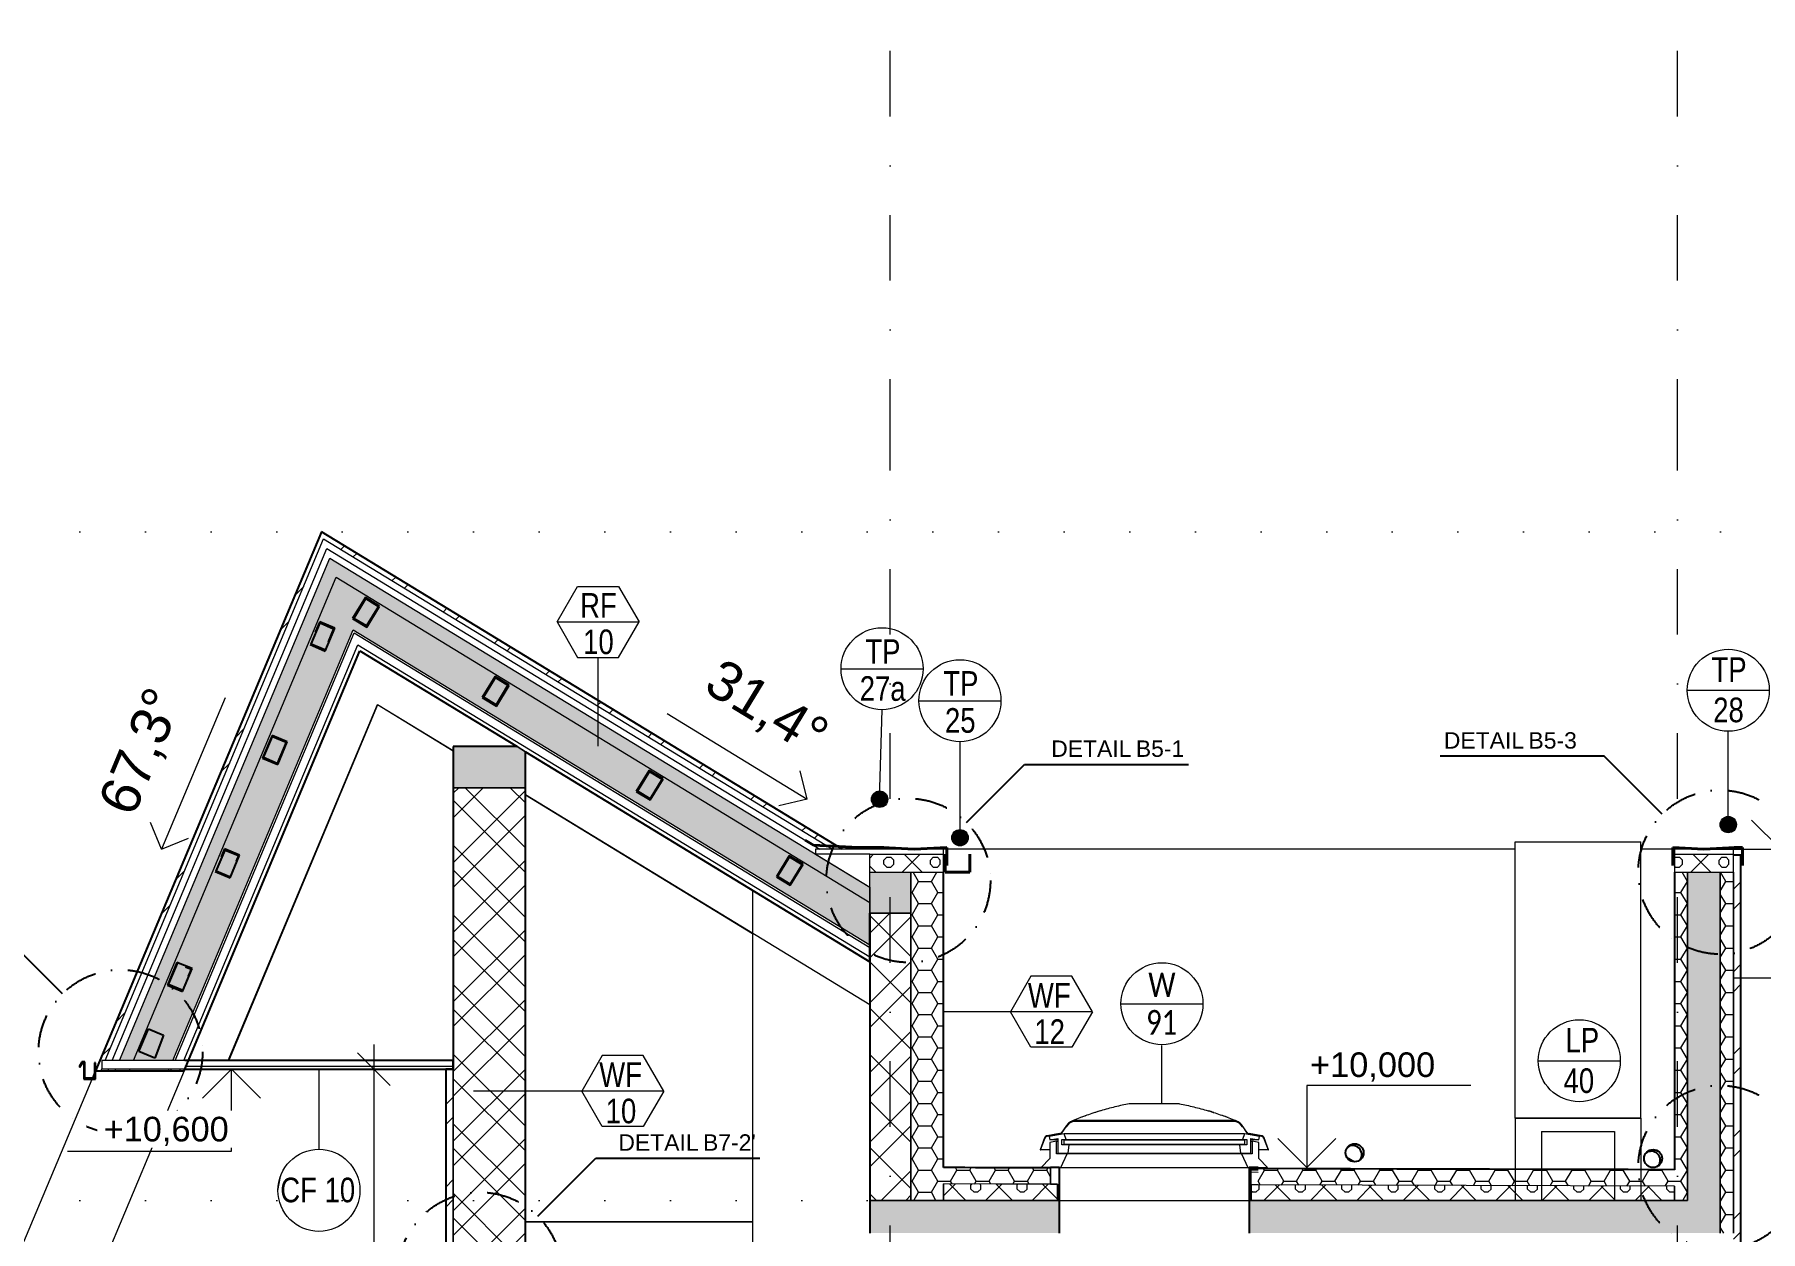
# Model space of a CAD drawing. Header units: millimetres. Extents: x -10201 to 171407, y -8645 to 72638.
# Drawn here: x 41944 to 52467, y 9610 to 16905 of the extents above; entities that cross this region are included whole.
import ezdxf

# ---------------------------------------------------------------- set-up
doc = ezdxf.new("R2010")
doc.units = ezdxf.units.MM
for name, pattern in [('HA_DashDot_10mm-S3mm', [1000, 400, -300, 0, -300]), ('HA_DashDot_4mm-S1mm', [400, 200, -100, 0, -100]), ('HA_Dot-S4mm', [400, 0, -400])]:
    doc.linetypes.add(name, pattern=pattern)
for name, color, linetype, lineweight in [('A-____-____-DIMS', 9, 'Continuous', 5), ('A-____-____-DIMS-100', 9, 'Continuous', 5), ('A-CLNG-____-IDEN', 9, 'Continuous', 9), ('A-CLNG-____-MCUT', 9, 'Continuous', 25), ('A-DETL-____-MBND', 9, 'Continuous', 25), ('A-DETL-____-OTLN', 9, 'Continuous', 25), ('A-DETL-____-THIN', 9, 'Continuous', 9), ('A-DETL-____-WIDE', 9, 'Continuous', 40), ('A-DETL-GENF-OTLN', 9, 'Continuous', 9), ('A-FLOR-____-MCUT', 9, 'Continuous', 25), ('A-FLOR-____-OTLN', 9, 'Continuous', 9), ('A-FLOR-____-OVHD', 9, 'HA_DashDot_4mm-S1mm', 25), ('A-FLOR-____-PATT', 9, 'Continuous', 25), ('A-FLOR-LEVL-OTLN', 9, 'Continuous', 9), ('A-GENM-____-IDEN', 9, 'Continuous', 9), ('A-GENM-____-MCUT', 9, 'Continuous', 25), ('A-GENM-____-OTLN', 9, 'Continuous', 9), ('A-GLAZ-____-IDEN', 9, 'Continuous', 9), ('A-GLAZ-____-MCUT', 9, 'Continuous', 5), ('A-GLAZ-____-OTLN', 9, 'Continuous', 5), ('A-ROOF-____-MCUT', 9, 'Continuous', 25), ('A-ROOF-____-OTLN', 9, 'Continuous', 9), ('A-ROOF-____-PATT', 9, 'Continuous', 25), ('A-WALL-____-MCUT', 9, 'Continuous', 25), ('A-WALL-____-OTLN', 9, 'Continuous', 9), ('A-WALL-____-PATT', 9, 'Continuous', 25), ('G-____-____-DIMS', 9, 'Continuous', 5), ('G-____-____-TEXT', 9, 'Continuous', 5), ('I-WALL-____-MCUT', 9, 'Continuous', 25), ('I-WALL-____-OTLN', 9, 'Continuous', 9), ('S-BEAM-____-MCUT', 9, 'Continuous', 25), ('S-GRID-____-OTLN', 9, 'Continuous', 5)]:
    doc.layers.add(name, color=color, linetype=linetype, lineweight=lineweight)
doc.styles.add('Arial_1', font='arial.ttf', dxfattribs={"height": 150})
doc.styles.add('Arial_2', font='arial.ttf', dxfattribs={"height": 100})
doc.styles.add('Arial_3', font='arial.ttf', dxfattribs={"width": 0.8, "height": 150})
doc.styles.add('Arial_4', font='arial.ttf', dxfattribs={"height": 240})
doc.styles.add('Calibri', font='calibri.ttf', dxfattribs={"width": 0.8, "height": 150})
doc.dimstyles.new('Inner_Dimensions', dxfattribs={"dimscale": 304.8, "dimtxt": 153.03891, "dimasz": 0.656168, "dimexe": 0.492126, "dimexo": 0.0625, "dimgap": 0.065617, "dimtad": 1, "dimdec": 0, "dimzin": 0, "dimdsep": 46, "dimtxsty": 'Arial_1', "dimblk1": 'OBLIQUE', "dimblk2": 'OBLIQUE', "dimsah": 1, "dimcen": 0.09, "dimdle": 0.492126, "dimazin": 0, "dimtfac": 1, "dimtdec": 4, "dimtix": 1, "dimtmove": 0, "dimatfit": 3, "dimfxl": 0.492126, "dimfxlon": 1, "dimtvp": 1, "dimtolj": 1, "dimtzin": 0, "dimlwd": 9, "dimlwe": 9, "dimarcsym": 2})
pattern_1 = [(45, (48505.64, 1865.4), (-251.447, 251.447), []), (45, (48505.64, 2246.4), (-251.447, 251.447), [])]
pattern_2 = [(0, (48505.64, 1865.4), (117.188, 67.658), [78.125, -156.25]), (120, (48505.64, 1865.4), (-117.18755, 67.6588), [78.125, -156.25]), (60, (48505.64, 1865.4), (-5e-05, 135.31592), [0, -156.25, 78.125, 0])]
pattern_3 = [(45, (44935.33, 1865.4), (-141.4214, 141.4214), []), (0, (45160.68, 1931.64), (141.421, 141.421), [25, -257.843]), (45, (45185.68, 1931.64), (-141.4214, 141.4214), [25, -175]), (90, (45203.35, 1949.32), (-141.421, 141.421), [25, -257.843]), (135, (45203.35, 1974.32), (-141.4214, -141.4214), [25, -175]), (0, (45160.68, 1992), (141.421, 141.421), [25, -257.843]), (45, (45143, 1974.32), (-141.4214, 141.4214), [25, -175]), (90, (45143, 1949.32), (-141.421, 141.421), [25, -257.843]), (135, (45160.68, 1931.64), (-141.4214, -141.4214), [25, -175]), (135, (45128.18, 1865.4), (-141.4214, -141.4214), [])]

# ---------------------------------------------------------------- blocks, each defined once
blk = doc.blocks.new('Roof-Windows_VELUX_CXP_ISD-1 - CXP size 900x1200 _090120_-1802973-ŘEZ 2-2 OBJEKT B')
at = {"layer": 'A-GLAZ-____-MCUT', "color": 10}
for p, q in [((51835, 10207), (51759, 10194)), ((51872, 10250), (51848, 10216)), ((51851, 10214), (51875, 10248)), ((51913, 10284), (51914, 10281)), ((51914, 10281), (51913, 10284)), ((52908, 10286), (51917, 10286)), ((51917, 10282), (52908, 10282)), ((52911, 10281), (52912, 10284)), ((52912, 10284), (52911, 10281)), ((52951, 10248), (52975, 10214)), ((52977, 10216), (52953, 10250)), ((53067, 10194), (52990, 10207)), ((51743, 10181), (51716, 10107)), ((51716, 10107), (51719, 10107)), ((51719, 10107), (51746, 10180)), ((51759, 10191), (51836, 10204)), ((51862, 10205), (51772, 10189)), ((51772, 10189), (51776, 10169)), ((51776, 10169), (51825, 10177)), ((51817, 10161), (51776, 10153)), ((51776, 10153), (51776, 10055)), ((51817, 10083), (51817, 10161)), ((51825, 10177), (51825, 10087)), ((51849, 10139), (51849, 10171)), ((51849, 10171), (51875, 10171)), ((51893, 10139), (51849, 10139)), ((52965, 10167), (51860, 10167)), ((51860, 10167), (51860, 10143)), ((51860, 10143), (52965, 10143)), ((51875, 10171), (51862, 10205)), ((51888, 10087), (51893, 10139)), ((52976, 10139), (52932, 10139)), ((52932, 10139), (52938, 10087)), ((52963, 10205), (52950, 10171)), ((52950, 10171), (52976, 10171)), ((53053, 10189), (52963, 10205)), ((52965, 10143), (52965, 10167)), ((52976, 10171), (52976, 10139)), ((52989, 10204), (53066, 10191)), ((53000, 10087), (53000, 10177)), ((53000, 10177), (53049, 10169)), ((53049, 10153), (53008, 10161)), ((53008, 10161), (53008, 10083)), ((53049, 10169), (53053, 10189)), ((53049, 10055), (53049, 10153)), ((53079, 10180), (53106, 10107)), ((53109, 10107), (53082, 10181)), ((53106, 10107), (53109, 10107)), ((51776, 10055), (51723, 10000)), ((51723, 10000), (51842, 10000)), ((51882, 10083), (51817, 10083)), ((51825, 10087), (51888, 10087)), ((51842, 10000), (51882, 10083)), ((52938, 10087), (53000, 10087)), ((52944, 10083), (52983, 10000)), ((53008, 10083), (52944, 10083)), ((52983, 10000), (53103, 10000)), ((53103, 10000), (53049, 10055))]:
    blk.add_line(p, q, dxfattribs=at)
for centre, radius, start, end in [((51832, 10227), 20, 279.9932, 325.0985), ((51832, 10227), 23, 279.9932, 325.0985), ((51954, 10193), 100, 114.3422, 145.0985), ((51954, 10193), 97, 114.3422, 145.0985), ((52550, 8791), 1622, 112.9465, 113.1042), ((52550, 8791), 1619, 112.9915, 113.1019), ((52276, 8791), 1622, 66.8958, 67.0535), ((52276, 8791), 1619, 66.8981, 67.0085), ((52871, 10193), 97, 34.9015, 65.6578), ((52871, 10193), 100, 34.9015, 65.6578), ((52993, 10227), 23, 214.9015, 260.0068), ((52993, 10227), 20, 214.9015, 260.0068), ((51762, 10174), 20, 99.9932, 159.9502), ((51762, 10174), 17, 99.9932, 159.9502), ((53063, 10174), 17, 20.0498, 80.0068), ((53063, 10174), 20, 20.0498, 80.0068)]:
    blk.add_arc(centre, radius, start, end, dxfattribs=at)
at = {"layer": 'A-GLAZ-____-OTLN', "color": 10}
for p, q in [((52565, 10388), (52260, 10388)), ((52911, 10281), (51914, 10281)), ((52911, 10281), (51914, 10281)), ((51776, 10107), (51719, 10107)), ((51825, 10169), (51776, 10169)), ((51817, 10161), (51825, 10161)), ((52963, 10205), (51862, 10205)), ((51875, 10171), (52950, 10171)), ((52932, 10139), (51893, 10139)), ((53049, 10169), (53000, 10169)), ((53000, 10161), (53008, 10161)), ((53106, 10107), (53049, 10107)), ((51842, 10000), (52983, 10000)), ((52944, 10083), (51882, 10083)), ((51888, 10087), (52938, 10087))]:
    blk.add_line(p, q, dxfattribs=at)
for points in [[(52260, 10388), (52231, 10383), (52172, 10370), (52086, 10347), (52000, 10319), (51945, 10297), (51917, 10286)], [(52084, 10346), (52073, 10342), (52061, 10339), (52050, 10335)], [(52565, 10388), (52595, 10383), (52653, 10370), (52740, 10347), (52825, 10319), (52881, 10297), (52908, 10286)], [(52775, 10335), (52764, 10339), (52753, 10342), (52742, 10346)], [(51836, 10204), (51837, 10205), (51840, 10206), (51844, 10208), (51848, 10210), (51850, 10213), (51851, 10214)], [(51890, 10265), (51892, 10267), (51893, 10268), (51895, 10269)], [(51914, 10281), (51915, 10281), (51916, 10282), (51917, 10282)], [(52908, 10282), (52909, 10282), (52910, 10281), (52911, 10281)], [(52931, 10269), (52932, 10268), (52934, 10267), (52935, 10265)], [(52975, 10214), (52975, 10213), (52977, 10210), (52981, 10208), (52985, 10206), (52988, 10205), (52989, 10204)]]:
    blk.add_open_spline(points, degree=3, dxfattribs=at)
for points, knots in [([(51999, 10318), (51999, 10317), (51986, 10313), (51974, 10309), (51963, 10304)], [0.7454214, 0.7454214, 0.7454214, 0.7454214, 0.75, 0.8518377, 0.8518377, 0.8518377, 0.8518377]), ([(52863, 10304), (52851, 10309), (52839, 10313), (52827, 10317), (52826, 10318)], [-0.8518377, -0.8518377, -0.8518377, -0.8518377, -0.75, -0.7454214, -0.7454214, -0.7454214, -0.7454214]), ([(51888, 10268), (51887, 10266), (51881, 10261), (51876, 10255), (51872, 10250)], [0.5552585, 0.5552585, 0.5552585, 0.5552585, 0.6666667, 1, 1, 1, 1]), ([(51913, 10284), (51908, 10281), (51901, 10277), (51894, 10273), (51893, 10271)], [0, 0, 0, 0, 0.3333333, 0.4447415, 0.4447415, 0.4447415, 0.4447415]), ([(52933, 10271), (52931, 10273), (52925, 10277), (52918, 10281), (52912, 10284)], [-0.4447415, -0.4447415, -0.4447415, -0.4447415, -0.3333333, 0, 0, 0, 0]), ([(52953, 10250), (52950, 10255), (52945, 10261), (52939, 10266), (52937, 10268)], [-1, -1, -1, -1, -0.6666667, -0.5552585, -0.5552585, -0.5552585, -0.5552585]), ([(51759, 10194), (51757, 10194), (51754, 10193), (51751, 10191), (51750, 10190), (51748, 10189), (51747, 10187), (51745, 10185), (51744, 10183), (51743, 10181)], [0, 0, 0, 0, 0.25, 0.375, 0.5, 0.5625, 0.625, 0.75, 1, 1, 1, 1]), ([(53082, 10181), (53082, 10183), (53080, 10185), (53078, 10188), (53077, 10189), (53075, 10190), (53074, 10191), (53071, 10193), (53069, 10194), (53067, 10194)], [-1, -1, -1, -1, -0.75, -0.625, -0.5, -0.4375, -0.375, -0.25, 0, 0, 0, 0])]:
    blk.add_open_spline(points, degree=3, knots=knots, dxfattribs=at)
blk = doc.blocks.new('HA_GM_Gutter_Balcony - HA_GM_Gutter_Facade TP03-1677794-ŘEZ 2-2 OBJEKT B')
at = {"layer": 'A-GENM-____-MCUT', "color": 50}
for p, q in [((45874, 10644), (45857, 10615)), ((45862, 10612), (45877, 10639)), ((45892, 10644), (45874, 10644)), ((45877, 10639), (45887, 10639)), ((45887, 10639), (45887, 10539)), ((45892, 10544), (45892, 10644)), ((45957, 10639), (45952, 10639)), ((45952, 10639), (45952, 10544)), ((45957, 10539), (45957, 10639)), ((45857, 10615), (45862, 10612)), ((45887, 10539), (45957, 10539)), ((45952, 10544), (45892, 10544))]:
    blk.add_line(p, q, dxfattribs=at)
at = {"layer": 'A-GENM-____-OTLN', "color": 250}
for p, q in [((45862, 10612), (45877, 10639)), ((45877, 10639), (45887, 10639)), ((45887, 10639), (45887, 10539)), ((45957, 10539), (45957, 10639)), ((45887, 10539), (45957, 10539))]:
    blk.add_line(p, q, dxfattribs=at)
blk = doc.blocks.new('HA_GM_Generic Box - VRV Jednotka-1821098-ŘEZ 2-2 OBJEKT B')
at = {"layer": 'A-GENM-____-OTLN', "color": 250}
for p, q in [((54613, 11985), (55378, 11985)), ((54613, 10300), (54613, 11985)), ((55378, 10300), (55378, 11985)), ((55378, 10300), (54613, 10300))]:
    blk.add_line(p, q, dxfattribs=at)
blk = doc.blocks.new('HA_GM_Opening_Circle_WallBased - Default-2130435-ŘEZ 2-2 OBJEKT B')
at = {"layer": 'A-DETL-GENF-OTLN', "color": 50, "lineweight": 25}
blk.add_circle((53633, 10090), 55, dxfattribs=at)
blk.add_arc((53622, 10079), 55, 323.1301, 126.8699, dxfattribs=at)
blk = doc.blocks.new('HA_GM_Opening_Circle_WallBased - Default-2130563-ŘEZ 2-2 OBJEKT B')
at = {"layer": 'A-DETL-GENF-OTLN', "color": 50, "lineweight": 25}
blk.add_circle((55453, 10055), 55, dxfattribs=at)
blk.add_arc((55442, 10044), 55, 323.1301, 126.8699, dxfattribs=at)
blk = doc.blocks.new('VĚNEC OSA B4 - VĚNEC OSA B4-2159186-ŘEZ 2-2 OBJEKT B')
at = {"layer": 'A-FLOR-____-OTLN', "color": 250}
for p, q in [((46767, 10652), (47676, 12821)), ((47676, 12821), (48138, 12539)), ((48578, 12271), (49963, 11427)), ((49963, 9670), (48578, 9670)), ((48578, 9420), (49963, 9420))]:
    blk.add_line(p, q, dxfattribs=at)
blk = doc.blocks.new('185-01_OBJEKT B_Central_rvt-2-ŘEZ 2-2 OBJEKT B')
at = {"layer": 'A-FLOR-____-PATT', "lineweight": 9}
blk.add_hatch(color=254, dxfattribs=at).paths.add_polyline_path([(48138, 12315), (48578, 12315), (48578, 12534), (48527, 12565), (48138, 12565)])
h = blk.add_hatch(color=254, dxfattribs=at)
h.paths.add_polyline_path([(50678, 9600), (51835, 9600), (51835, 9800), (50678, 9800), (50678, 9763)])
h.paths.add_polyline_path([(55863, 9600), (55863, 9800), (52990, 9800), (52990, 9600), (55585, 9600)])
at = {"layer": 'A-ROOF-____-PATT', "lineweight": 5}
h = blk.add_hatch(dxfattribs=at)
h.set_pattern_fill('FP_25', color=8, style=0, pattern_type=2)
h.set_pattern_definition(pattern_1)
h.paths.add_polyline_path([(43578, 4834), (43590, 4862), (43578, 4862)])
h.paths.add_polyline_path([(43733, 5204), (44465, 6950), (44801, 7770), (44776, 7770), (43720, 5250), (43733, 5250)])
h.paths.add_polyline_path([(45957, 10589), (45990, 10589), (45997, 10606), (45997, 10652), (46016, 10652), (47348, 13831), (50451, 11940), (50509, 11940), (47334, 13875), (45997, 10684)])
h = blk.add_hatch(dxfattribs=at)
h.set_pattern_fill('FP_24', color=10, style=0, pattern_type=2)
h.set_pattern_definition(pattern_2)
h.paths.add_polyline_path([(43620, 4521), (43716, 4750), (43629, 4750), (43578, 4627), (43578, 4521), (43613, 4521)])
h.paths.add_polyline_path([(43733, 4790), (44518, 6663), (44518, 6670), (44521, 6670), (44638, 6949), (44551, 6948), (43733, 4997), (43733, 4927)])
h.paths.add_polyline_path([(46077, 10589), (46163, 10589), (46169, 10602), (46082, 10602)])
h.paths.add_polyline_path([(46103, 10652), (46189, 10652), (47424, 13598), (50678, 11615), (50677, 11709), (47386, 13714), (46123, 10701)])
h = blk.add_hatch(dxfattribs=at)
h.set_pattern_fill('FP_24', color=10, style=0, pattern_type=2)
h.set_pattern_definition(pattern_2)
h.paths.add_polyline_path([(43859, 4521), (44655, 6420), (44518, 6420), (44518, 6663), (43733, 4790), (43733, 4750), (43716, 4750), (43620, 4521), (43762, 4521)])
h.paths.add_polyline_path([(44682, 6670), (44682, 6900), (44856, 6900), (44876, 6949), (44638, 6949), (44521, 6670), (44646, 6670)])
h.paths.add_polyline_path([(44893, 6988), (45220, 7770), (44982, 7770), (44885, 7540), (45105, 7540), (44893, 7035)])
h.paths.add_polyline_path([(44826, 7107), (44884, 7246), (44792, 7284), (44734, 7146), (44792, 7122)])
h.paths.add_polyline_path([(46287, 10589), (46402, 10589), (46407, 10602), (46169, 10602), (46163, 10589)])
h.paths.add_polyline_path([(46195, 10652), (46428, 10652), (47528, 13277), (50678, 11357), (50678, 11615), (47424, 13598), (46189, 10652)])
h = blk.add_hatch(dxfattribs=at)
h.set_pattern_fill('FP_24', color=10, style=0, pattern_type=2)
h.set_pattern_definition(pattern_2)
h.paths.add_polyline_path([(55583, 9886), (55583, 9986), (53045, 9994), (53045, 9894), (55449, 9886)])
h.paths.add_polyline_path([(51780, 9898), (51780, 9998), (51128, 10000), (51128, 9900), (51757, 9898)])
h = blk.add_hatch(dxfattribs=at)
h.set_pattern_fill('FP_20', color=10, style=0, pattern_type=2)
h.set_pattern_definition([(45, (48576.35, 1865.4), (-141.4214, 141.4214), []), (0, (48801.69, 1931.64), (141.421, 141.421), [25, -257.843]), (45, (48826.7, 1931.64), (-141.4214, 141.4214), [25, -175]), (90, (48844.37, 1949.32), (-141.421, 141.421), [25, -257.843]), (135, (48844.37, 1974.32), (-141.4214, -141.4214), [25, -175]), (0, (48801.69, 1992), (141.421, 141.421), [25, -257.843]), (45, (48784.01, 1974.32), (-141.4214, 141.4214), [25, -175]), (90, (48784.01, 1949.32), (-141.421, 141.421), [25, -257.843]), (135, (48801.7, 1931.64), (-141.4214, -141.4214), [25, -175]), (135, (48769.2, 1865.4), (-141.4214, -141.4214), [])])
h.paths.add_polyline_path([(53398, 9800), (55583, 9800), (55583, 9886), (53003, 9894), (53003, 9800), (53124, 9800)])
h.paths.add_polyline_path([(51128, 9800), (51823, 9800), (51823, 9898), (51128, 9900)])
at = {"layer": 'A-WALL-____-PATT', "lineweight": 5}
h = blk.add_hatch(dxfattribs=at)
h.set_pattern_fill('FP_21', color=10, style=0, pattern_type=2)
h.set_pattern_definition([(45, (48505.64, 1865.4), (-212.132, 212.132), []), (45, (48655.64, 1865.4), (-212.132, 212.132), []), (315, (48505.64, 1865.4), (212.132, 212.132), []), (315, (48655.64, 1865.4), (212.132, 212.132), [])])
h.paths.add_polyline_path([(48138, 6670), (48578, 6670), (48578, 9200), (48218, 9200), (48218, 9450), (48578, 9450), (48578, 12315), (48138, 12315), (48138, 6800)])
h = blk.add_hatch(dxfattribs=at)
h.set_pattern_fill('FP_25', color=10, style=0, pattern_type=2)
h.set_pattern_definition(pattern_1)
h.paths.add_polyline_path([(55943, 2900), (55988, 2900), (55988, 3650), (55943, 3650), (55943, 3200)])
h.paths.add_polyline_path([(55943, 6050), (55988, 6050), (55988, 6800), (55943, 6800), (55943, 6325)])
h.paths.add_polyline_path([(55943, 9200), (55988, 9200), (55988, 11903), (55943, 11903), (55943, 9450)])
at = {"layer": 'A-WALL-____-PATT', "lineweight": 9}
for points in [[(50928, 11550), (50928, 11800), (50678, 11800), (50678, 11550)], [(55663, 9800), (55863, 9800), (55863, 11800), (55663, 11800), (55663, 10075)]]:
    blk.add_hatch(color=254, dxfattribs=at).paths.add_polyline_path(points)
at = {"layer": 'A-WALL-____-PATT', "lineweight": 5}
h = blk.add_hatch(dxfattribs=at)
h.set_pattern_fill('FP_24', color=10, style=0, pattern_type=2)
h.set_pattern_definition(pattern_2)
h.paths.add_polyline_path([(51128, 9800), (51128, 11800), (50928, 11800), (50928, 9800)])
h = blk.add_hatch(dxfattribs=at)
h.set_pattern_fill('FP_24', color=10, style=0, pattern_type=2)
h.set_pattern_definition(pattern_2)
h.paths.add_polyline_path([(55583, 9800), (55663, 9800), (55663, 11800), (55583, 11800), (55583, 9886)])
h = blk.add_hatch(dxfattribs=at)
h.set_pattern_fill('FP_24', color=10, style=0, pattern_type=2)
h.set_pattern_definition(pattern_2)
h.paths.add_polyline_path([(55863, 9600), (55943, 9600), (55943, 11800), (55863, 11800), (55863, 9800)])
h = blk.add_hatch(dxfattribs=at)
h.set_pattern_fill('FP_23', color=10, style=0, pattern_type=2)
h.set_pattern_definition([(45, (48505.64, 1865.4), (-212.132, 212.132), []), (45, (48655.64, 1865.4), (-212.132, 212.132), []), (315, (48505.64, 1865.4), (141.4214, 141.4214), [])])
h.paths.add_polyline_path([(50678, 9800), (50928, 9800), (50928, 11550), (50678, 11550), (50678, 10075)])
h = blk.add_hatch(dxfattribs=at)
h.set_pattern_fill('FP_25', color=10, style=0, pattern_type=2)
h.set_pattern_definition(pattern_1)
h.paths.add_polyline_path([(48093, 6800), (48138, 6800), (48138, 10600), (48093, 10600), (48093, 6950)])
at = {"layer": 'A-CLNG-____-MCUT', "color": 50}
for p, q in [((48138, 10652), (46502, 10652)), ((48138, 10600), (48138, 10652)), ((46502, 10602), (46502, 10600)), ((46502, 10600), (48138, 10600))]:
    blk.add_line(p, q, dxfattribs=at)
at = {"layer": 'A-CLNG-____-MCUT', "color": 250, "lineweight": 9}
blk.add_line((48138, 10616), (46502, 10616), dxfattribs=at)
at = {"layer": 'A-FLOR-____-MCUT', "color": 50}
for p, q in [((48527, 12565), (48138, 12565)), ((48138, 12565), (48138, 12315)), ((48578, 12315), (48578, 12534)), ((50678, 9800), (50678, 9600)), ((51835, 9600), (51835, 9800)), ((52990, 9800), (52990, 9600))]:
    blk.add_line(p, q, dxfattribs=at)
at = {"layer": 'A-FLOR-____-MCUT', "color": 250, "lineweight": 9}
for p, q in [((48578, 12534), (48527, 12565)), ((48138, 12315), (48578, 12315)), ((50928, 9800), (50678, 9800)), ((51128, 9800), (50928, 9800)), ((51823, 9800), (51128, 9800)), ((51835, 9800), (51823, 9800)), ((53003, 9800), (52990, 9800)), ((55583, 9800), (53003, 9800)), ((55663, 9800), (55583, 9800)), ((55863, 9600), (55863, 9800))]:
    blk.add_line(p, q, dxfattribs=at)
at = {"layer": 'A-FLOR-____-OTLN', "color": 250}
for p, q in [((51835, 9800), (52990, 9800)), ((48578, 9670), (49963, 9670))]:
    blk.add_line(p, q, dxfattribs=at)
at = {"layer": 'A-ROOF-____-MCUT', "color": 50}
for p, q in [((47334, 13875), (45957, 10589)), ((50509, 11940), (47334, 13875)), ((46497, 10589), (47569, 13149)), ((47569, 13149), (48527, 12565)), ((48578, 12534), (50678, 11254)), ((50678, 11254), (50678, 11550)), ((45957, 10589), (46497, 10589))]:
    blk.add_line(p, q, dxfattribs=at)
at = {"layer": 'A-ROOF-____-MCUT', "color": 250, "lineweight": 9}
for p, q in [((46016, 10652), (47348, 13831)), ((47348, 13831), (50451, 11940)), ((46059, 10652), (47367, 13773)), ((46103, 10652), (47386, 13714)), ((47367, 13773), (50374, 11940)), ((47386, 13714), (50678, 11708)), ((46189, 10652), (47424, 13598)), ((47424, 13598), (50678, 11615)), ((46428, 10652), (47528, 13277)), ((46442, 10652), (47534, 13258)), ((47528, 13277), (50678, 11357)), ((47534, 13258), (50678, 11342)), ((46496, 10652), (47557, 13185)), ((47557, 13185), (50678, 11284)), ((48527, 12565), (48578, 12534)), ((50678, 11615), (50678, 11708)), ((50678, 11550), (50678, 11615)), ((45990, 10589), (45997, 10606)), ((46033, 10589), (46038, 10602)), ((46077, 10589), (46082, 10602)), ((46163, 10589), (46169, 10602)), ((46402, 10589), (46407, 10602)), ((46415, 10589), (46421, 10602)), ((46470, 10589), (46475, 10602)), ((51780, 9898), (51780, 9998)), ((51128, 9900), (51128, 9800)), ((51823, 9800), (51823, 9898)), ((53003, 9894), (53003, 9800)), ((51128, 9800), (51823, 9800)), ((53003, 9800), (55583, 9800)), ((55583, 9800), (55583, 9886))]:
    blk.add_line(p, q, dxfattribs=at)
at = {"layer": 'A-ROOF-____-MCUT', "color": 50, "flags": 128}
for points in [[(51780, 9998), (51715, 9998), (51650, 9998), (51584, 9999), (51519, 9999), (51454, 9999), (51389, 9999), (51323, 9999), (51258, 10000), (51193, 10000), (51128, 10000)], [(55583, 9986), (55301, 9987), (55019, 9988), (54737, 9989), (54455, 9990), (54173, 9990), (53891, 9991), (53609, 9992), (53327, 9993), (53045, 9994)]]:
    blk.add_lwpolyline(points, dxfattribs=at)
at = {"layer": 'A-ROOF-____-MCUT', "color": 250, "lineweight": 9, "flags": 128}
for points in [[(51780, 9898), (51454, 9899), (51128, 9900)], [(51823, 9898), (51801, 9898), (51780, 9898)], [(53045, 9894), (53024, 9894), (53003, 9894)], [(55583, 9886), (54314, 9890), (53045, 9894)]]:
    blk.add_lwpolyline(points, dxfattribs=at)
at = {"layer": 'A-ROOF-____-OTLN', "color": 250}
for p, q in [((44776, 7770), (45936, 10539)), ((46497, 10589), (45315, 7770)), ((45938, 10544), (45952, 10578)), ((53584, 10066), (53632, 10036)), ((53003, 9973), (53045, 9972))]:
    blk.add_line(p, q, dxfattribs=at)
at = {"layer": 'A-WALL-____-MCUT', "color": 50}
for p, q in [((48138, 12315), (48138, 10600)), ((48578, 9450), (48578, 12315)), ((55988, 11903), (55943, 11903)), ((55988, 9200), (55988, 11903)), ((51128, 10000), (51128, 11800)), ((55583, 11800), (55583, 9986)), ((48138, 10600), (48093, 10600)), ((48093, 10600), (48093, 6800))]:
    blk.add_line(p, q, dxfattribs=at)
at = {"layer": 'A-WALL-____-MCUT', "color": 250, "lineweight": 9}
for p, q in [((48578, 12315), (48138, 12315)), ((50928, 11800), (50928, 11550)), ((50928, 11550), (50928, 11800)), ((55663, 11800), (55663, 9800)), ((55663, 9800), (55663, 11800)), ((55863, 9800), (55863, 11800)), ((55863, 11800), (55863, 9800)), ((55943, 11800), (55943, 9600)), ((55943, 9600), (55943, 11800)), ((50678, 11708), (50678, 11615)), ((50678, 11615), (50678, 11550)), ((50928, 11550), (50678, 11550)), ((50678, 11550), (50928, 11550)), ((50928, 9800), (50928, 11550)), ((50928, 11550), (50928, 9800)), ((48138, 10600), (48138, 6980)), ((48138, 6800), (48138, 10600)), ((51780, 9998), (51780, 9898)), ((51128, 9800), (51128, 9900)), ((51823, 9898), (51823, 9800)), ((53003, 9800), (53003, 9894)), ((50678, 9800), (50928, 9800)), ((50928, 9800), (51128, 9800)), ((51823, 9800), (51835, 9800)), ((52990, 9800), (53003, 9800)), ((55583, 9886), (55583, 9800)), ((55583, 9800), (55663, 9800)), ((55863, 9800), (55863, 9600))]:
    blk.add_line(p, q, dxfattribs=at)
at = {"layer": 'A-WALL-____-MCUT', "color": 250, "lineweight": 9, "flags": 128}
blk.add_lwpolyline([(51780, 9898), (51801, 9898), (51823, 9898)], dxfattribs=at)
at = {"layer": 'A-WALL-____-OTLN', "color": 250}
for p, q in [((54613, 11940), (51128, 11940)), ((55583, 11940), (55378, 11940)), ((46497, 10589), (45315, 7770))]:
    blk.add_line(p, q, dxfattribs=at)
for centre, start, end in [((53633, 10090), 360, 180), ((53633, 10090), 152.8857, 156.6394), ((53633, 10090), 126.2666, 130.5161), ((53633, 10090), 101.0371, 103.5958), ((53633, 10090), 76.4042, 78.9629), ((53633, 10090), 49.4839, 53.7334), ((53633, 10090), 23.3606, 27.1143), ((55453, 10055), 360, 180), ((55453, 10055), 101.0371, 103.5958), ((55453, 10055), 76.4042, 78.9629), ((53633, 10090), 180, 0), ((53633, 10090), 203.3606, 207.1143), ((53633, 10090), 229.4839, 233.7334), ((53633, 10090), 256.4042, 258.9629), ((53633, 10090), 281.0371, 283.5958), ((53633, 10090), 280.6819, 284.0427), ((53633, 10090), 306.2666, 310.5161), ((53633, 10090), 332.8857, 336.6394), ((55453, 10055), 180, 0), ((55453, 10055), 152.8857, 156.6394), ((55453, 10055), 203.3606, 207.1143), ((55453, 10055), 126.2666, 130.5161), ((55453, 10055), 229.4839, 233.7334), ((55453, 10055), 256.4042, 258.9629), ((55453, 10055), 281.0371, 283.5958), ((55453, 10055), 49.4839, 53.7334), ((55453, 10055), 306.2666, 310.5161), ((55453, 10055), 23.3606, 27.1143), ((55453, 10055), 332.8857, 336.6394)]:
    blk.add_arc(centre, 55, start, end, dxfattribs=at)
at = {"layer": 'I-WALL-____-MCUT', "color": 50}
for p, q in [((50678, 11550), (50678, 9800)), ((51835, 10000), (51780, 10000)), ((51780, 10000), (51780, 9998)), ((51835, 9800), (51835, 10000)), ((52990, 10000), (52990, 9800)), ((53045, 10000), (52990, 10000)), ((53045, 9994), (53045, 10000))]:
    blk.add_line(p, q, dxfattribs=at)
at = {"layer": 'I-WALL-____-OTLN', "color": 250}
for p, q in [((49963, 11690), (49963, 9152)), ((53003, 9894), (53003, 9994)), ((53003, 9994), (53045, 9994)), ((53045, 9983), (53003, 9983)), ((51835, 9800), (52990, 9800)), ((48578, 9670), (49963, 9670))]:
    blk.add_line(p, q, dxfattribs=at)
at = {"layer": 'A-FLOR-____-OTLN', "color": 250, "lineweight": 9}
blk.add_blockref('VĚNEC OSA B4 - VĚNEC OSA B4-2159186-ŘEZ 2-2 OBJEKT B', (0, 0), dxfattribs=at)
at = {"layer": 'A-GENM-____-OTLN', "color": 250, "lineweight": 9}
for name in ['HA_GM_Generic Box - VRV Jednotka-1821098-ŘEZ 2-2 OBJEKT B', 'HA_GM_Gutter_Balcony - HA_GM_Gutter_Facade TP03-1677794-ŘEZ 2-2 OBJEKT B', 'HA_GM_Opening_Circle_WallBased - Default-2130435-ŘEZ 2-2 OBJEKT B', 'HA_GM_Opening_Circle_WallBased - Default-2130563-ŘEZ 2-2 OBJEKT B']:
    blk.add_blockref(name, (0, 0), dxfattribs=at)
at = {"layer": 'A-GLAZ-____-OTLN', "color": 250, "lineweight": 9}
blk.add_blockref('Roof-Windows_VELUX_CXP_ISD-1 - CXP size 900x1200 _090120_-1802973-ŘEZ 2-2 OBJEKT B', (0, 0), dxfattribs=at)
blk = doc.blocks.new('BD Libuτ_IFC_210924_ifc-2-ŘEZ 2-2 OBJEKT B')
at = {"layer": 'S-BEAM-____-MCUT', "color": 50}
for p, q in [((47604, 13474), (47525, 13346)), ((47689, 13422), (47604, 13474)), ((47532, 13347), (47605, 13467)), ((47605, 13467), (47682, 13420)), ((47682, 13420), (47609, 13301)), ((47611, 13294), (47689, 13422)), ((47272, 13190), (47326, 13319)), ((47324, 13325), (47297, 13263)), ((47416, 13287), (47324, 13325)), ((47326, 13319), (47409, 13284)), ((47358, 13148), (47416, 13287)), ((47409, 13284), (47376, 13203)), ((47525, 13346), (47611, 13294)), ((47609, 13301), (47532, 13347)), ((47266, 13187), (47358, 13148)), ((47355, 13155), (47272, 13190)), ((48393, 12992), (48315, 12864)), ((48322, 12866), (48395, 12986)), ((48479, 12940), (48393, 12992)), ((48395, 12986), (48472, 12939)), ((48315, 12864), (48401, 12812)), ((48399, 12819), (48322, 12866)), ((48472, 12939), (48399, 12819)), ((48401, 12812), (48479, 12940)), ((47034, 12634), (46976, 12495)), ((46982, 12498), (47036, 12627)), ((47126, 12595), (47034, 12634)), ((47036, 12627), (47119, 12592)), ((47119, 12592), (47065, 12463)), ((47068, 12457), (47126, 12595)), ((46976, 12495), (47068, 12457)), ((47065, 12463), (46982, 12498)), ((49332, 12420), (49254, 12292)), ((49418, 12368), (49332, 12420)), ((49261, 12294), (49334, 12413)), ((49334, 12413), (49411, 12367)), ((49411, 12367), (49338, 12247)), ((49339, 12240), (49418, 12368)), ((49254, 12292), (49339, 12240)), ((49338, 12247), (49261, 12294)), ((46692, 11806), (46747, 11935)), ((46744, 11942), (46723, 11893)), ((46836, 11903), (46744, 11942)), ((46747, 11935), (46830, 11901)), ((46778, 11765), (46836, 11903)), ((46830, 11901), (46815, 11867)), ((50186, 11900), (50108, 11772)), ((50115, 11774), (50188, 11893)), ((50271, 11848), (50186, 11900)), ((50188, 11893), (50265, 11846)), ((46686, 11804), (46778, 11765)), ((46775, 11771), (46692, 11806)), ((50265, 11846), (50192, 11727)), ((50193, 11720), (50271, 11848)), ((50108, 11772), (50193, 11720)), ((50192, 11727), (50115, 11774)), ((46454, 11250), (46396, 11112)), ((46403, 11115), (46457, 11244)), ((46546, 11212), (46454, 11250)), ((46488, 11073), (46546, 11212)), ((46505, 11223), (46540, 11209)), ((46540, 11209), (46522, 11166)), ((46396, 11112), (46488, 11073)), ((46486, 11080), (46403, 11115)), ((44949, 7646), (45003, 7775)), ((45000, 7782), (44971, 7712)), ((45093, 7743), (45000, 7782)), ((45003, 7775), (45086, 7740)), ((45086, 7739), (45032, 7611)), ((45035, 7605), (45093, 7743)), ((45032, 7611), (44949, 7646)), ((44741, 7149), (44795, 7278)), ((44795, 7278), (44878, 7243)), ((44763, 7214), (44734, 7146)), ((44878, 7243), (44824, 7114)), ((44826, 7107), (44884, 7246)), ((44824, 7114), (44741, 7149)), ((44435, 6432), (44377, 6294)), ((44384, 6296), (44438, 6425)), ((44528, 6393), (44435, 6432)), ((44438, 6425), (44521, 6391)), ((44521, 6391), (44467, 6262)), ((44470, 6255), (44528, 6393)), ((44377, 6294), (44470, 6255)), ((44467, 6262), (44384, 6296)), ((44174, 5809), (44116, 5670)), ((44121, 5672), (44176, 5803)), ((44266, 5770), (44174, 5809)), ((44176, 5803), (44261, 5768)), ((44261, 5768), (44206, 5637)), ((44208, 5632), (44266, 5770)), ((44116, 5670), (44208, 5632)), ((44206, 5637), (44121, 5672)), ((43884, 5117), (43826, 4979)), ((43831, 4981), (43886, 5112)), ((43976, 5078), (43884, 5117)), ((43886, 5112), (43971, 5076)), ((43971, 5076), (43916, 4945)), ((43918, 4940), (43976, 5078)), ((43826, 4979), (43918, 4940)), ((43916, 4945), (43831, 4981))]:
    blk.add_line(p, q, dxfattribs=at)
blk = doc.blocks.new('Spot Elevations - Default-792506-ŘEZ 2-2 OBJEKT B')
at = {"layer": 'G-____-____-DIMS', "lineweight": 9}
for p, q in [((57231, 12440), (56231, 12440)), ((56231, 12440), (56231, 11940)), ((56054, 12117), (56231, 11940)), ((56231, 11940), (56408, 12117))]:
    blk.add_line(p, q, dxfattribs=at)
blk = doc.blocks.new('HA_TAG_WD - Type Mark-1502833-ŘEZ 2-2 OBJEKT B')
at = {"layer": 'A-GLAZ-____-IDEN'}
blk.add_line((52209, 10998), (52709, 10998), dxfattribs=at)
blk.add_circle((52459, 10998), 250, dxfattribs=at)
blk = doc.blocks.new('Spot Elevations - Flipped-794089-ŘEZ 2-2 OBJEKT B')
at = {"layer": 'G-____-____-DIMS', "lineweight": 9}
for p, q in [((53244, 9423), (53421, 9600)), ((53421, 9600), (53598, 9423)), ((53421, 9100), (53421, 9600)), ((54421, 9100), (53421, 9100))]:
    blk.add_line(p, q, dxfattribs=at)
blk = doc.blocks.new('HA_Tag_Ceiling - Group _ Type Mark-1822524-ŘEZ 2-2 OBJEKT B')
at = {"layer": 'A-CLNG-____-IDEN'}
blk.add_line((48825, 8634), (48840, 8719), dxfattribs=at)
blk.add_circle((49075, 8634), 250, dxfattribs=at)
blk = doc.blocks.new('DIMBLOCK112-ŘEZ 2-2 OBJEKT B')
at = {"layer": 'A-____-____-DIMS-100', "lineweight": 9}
for p, q in [((44013, 10750), (44013, 6830)), ((44013, 10600), (43913, 10700)), ((44163, 10600), (43863, 10600)), ((44013, 10600), (44113, 10500)), ((44013, 10600), (44163, 10600)), ((44013, 6980), (43913, 7080)), ((44163, 6980), (43863, 6980)), ((44013, 6980), (44113, 6880)), ((44013, 6980), (44163, 6980))]:
    blk.add_line(p, q, dxfattribs=at)
at = {"layer": 'A-____-____-DIMS-100', "color": 0, "lineweight": 9, "insert": (43798, 8559), "char_height": 150, "width": 553.77, "attachment_point": 1, "rotation": 90, "line_spacing_factor": 0.941778, "style": 'Arial_1'}
blk.add_mtext('3620', dxfattribs=at)
blk = doc.blocks.new('_Oblique')
at = {"color": 0, "linetype": 'ByBlock', "lineweight": -2}
blk.add_line((-0.5, -0.5), (0.5, 0.5), dxfattribs=at)
blk = doc.blocks.new('HA_TAG_GM_Products1 - Generic-1835784-ŘEZ 2-2 OBJEKT B')
at = {"layer": 'A-GENM-____-IDEN'}
blk.add_line((42634, 2970), (43134, 2970), dxfattribs=at)
blk.add_circle((42884, 2970), 250, dxfattribs=at)
blk = doc.blocks.new('HA_TAG_GM_Products - Generic-588599-ŘEZ 2-2 OBJEKT B')
at = {"layer": 'A-GENM-____-IDEN'}
blk.add_line((42610, 5022), (43110, 5022), dxfattribs=at)
blk.add_circle((42860, 5022), 250, dxfattribs=at)

msp = doc.modelspace()

# ---------------------------------------------------------------- hatches: boundary and pattern name
at = {"layer": 'A-DETL-GENF-OTLN', "lineweight": 5}
h = msp.add_hatch(dxfattribs=at)
h.set_pattern_fill('FP_20', color=10, style=0, pattern_type=2)
h.set_pattern_definition(pattern_3)
h.paths.add_polyline_path([(47036.7, 11800), (47486.7, 11800), (47486.7, 11910), (47036.7, 11910)])
h = msp.add_hatch(dxfattribs=at)
h.set_pattern_fill('FP_20', color=10, style=0, pattern_type=2)
h.set_pattern_definition(pattern_3)
h.paths.add_polyline_path([(52301.7, 11800), (52301.7, 11910), (51941.7, 11910), (51941.7, 11800), (51944.5, 11800)])
at = {"layer": 'A-GENM-____-IDEN'}
h = msp.add_hatch(color=256, dxfattribs=at)
edge = h.paths.add_edge_path()
edge.add_arc((52270.5, 12090), 50, 0, 360)
h = msp.add_hatch(color=256, dxfattribs=at)
edge = h.paths.add_edge_path()
edge.add_arc((47586.7, 12009.8), 50, 0, 360)

# ---------------------------------------------------------------- linework, layer by layer
at = {"layer": 'A-CLNG-____-IDEN'}
msp.add_line((43678.7, 10600), (43678.7, 10110.9), dxfattribs=at)
at = {"layer": 'A-DETL-____-MBND'}
for p, q in [((42580.6, 10708), (42638.6, 10846.3)), ((42638.6, 10846.3), (42730.8, 10807.7)), ((42730.8, 10807.7), (42677.4, 10667.4)), ((42677.4, 10667.4), (42580.6, 10708))]:
    msp.add_line(p, q, dxfattribs=at)
at = {"layer": 'A-DETL-____-OTLN'}
for p, q in [((47625.5, 12103.3), (47979.1, 12456.9)), ((47979.1, 12456.9), (48979.1, 12456.9)), ((51514.6, 12507.1), (50514.6, 12507.1)), ((51868.2, 12153.6), (51514.6, 12507.1)), ((42115.3, 11058.8), (41761.8, 11412.4)), ((45013.4, 9702.8), (45366.9, 10056.3)), ((45366.9, 10056.3), (46366.9, 10056.3))]:
    msp.add_line(p, q, dxfattribs=at)
at = {"layer": 'A-DETL-____-THIN'}
for p, q in [((45130.1, 13325), (45255.1, 13541.5)), ((45255.1, 13541.5), (45505.1, 13541.5)), ((45505.1, 13541.5), (45630.1, 13325)), ((45130.1, 13325), (45630.1, 13325)), ((45130.1, 13325), (45255.1, 13108.5)), ((45505.1, 13108.5), (45630.1, 13325)), ((45255.1, 13108.5), (45505.1, 13108.5)), ((45380.1, 12568.5), (45380.1, 13108.5)), ((44036.2, 12819.7), (43130.4, 10658.4)), ((44496.7, 12539), (44036.2, 12819.7)), ((47036.7, 10990.9), (44936.7, 12270.8)), ((47486.7, 11940), (46706.1, 11940)), ((46706.1, 11940), (46706.1, 11910)), ((46706.7, 11910), (47036.7, 11708.9)), ((47036.7, 11910), (46706.7, 11910)), ((47036.7, 11910), (47486.7, 11910)), ((47036.7, 11708.9), (47036.7, 11910)), ((47486.7, 11910), (47486.7, 11940)), ((47486.7, 11800), (47486.7, 11910)), ((52301.7, 11940), (51941.7, 11940)), ((51941.7, 11940), (51941.7, 11910)), ((51941.7, 11910), (51941.7, 11800)), ((51941.7, 11910), (52301.7, 11910)), ((52301.7, 11910), (52301.7, 11940)), ((52301.7, 11800), (52301.7, 11910)), ((47036.7, 11800), (47486.7, 11800)), ((51941.7, 11800), (52301.7, 11800)), ((48019, 11165.7), (47894, 10949.2)), ((48269, 11165.7), (48019, 11165.7)), ((48394, 10949.2), (48269, 11165.7)), ((52709, 11154.5), (52301.7, 11154.5)), ((47894, 10949.2), (47486.7, 10949.2)), ((48394, 10949.2), (47894, 10949.2)), ((48019, 10732.7), (47894, 10949.2)), ((48394, 10949.2), (48269, 10732.7)), ((42860.7, 10652), (42355.7, 10652)), ((42355.7, 10652), (42355.7, 10602)), ((45405.7, 10682.2), (45280.7, 10465.7)), ((45655.7, 10682.2), (45405.7, 10682.2)), ((45780.7, 10465.7), (45655.7, 10682.2)), ((48269, 10732.7), (48019, 10732.7)), ((51112.4, 10650.5), (51612.4, 10650.5)), ((42355.7, 10602), (42860.7, 10602)), ((45280.7, 10465.7), (44620.7, 10465.7)), ((45780.7, 10465.7), (45280.7, 10465.7)), ((45405.7, 10249.2), (45280.7, 10465.7)), ((45780.7, 10465.7), (45655.7, 10249.2)), ((45655.7, 10249.2), (45405.7, 10249.2)), ((50971.7, 10300), (50971.7, 9800)), ((50971.7, 10300), (51736.7, 10300)), ((51131.7, 10220), (51131.7, 9800)), ((51131.7, 10220), (51576.7, 10220)), ((51576.7, 10220), (51576.7, 9800)), ((51736.7, 10300), (51736.7, 9800))]:
    msp.add_line(p, q, dxfattribs=at)
msp.add_circle((51362.4, 10650.5), 250, dxfattribs=at)
at = {"layer": 'A-DETL-____-WIDE'}
for p, q in [((46693.2, 11964.4), (46642, 11995.6)), ((46966.7, 11950), (46693.2, 11964.4)), ((47121.7, 11950), (46966.7, 11950)), ((47306.7, 11940), (47116.7, 11950)), ((47306.7, 11940), (47506.7, 11950.5)), ((47496.7, 11910), (47496.7, 11800)), ((47506.7, 11840), (47506.7, 11950.5)), ((47646.7, 11800), (47646.7, 11910)), ((51931.7, 11840), (51931.7, 11950)), ((52121.7, 11940), (51931.7, 11950)), ((52121.7, 11940), (52311.7, 11950)), ((52306.7, 11950), (52356.7, 11950)), ((52356.7, 11950), (52356.7, 11840)), ((47496.7, 11800), (47646.7, 11800))]:
    msp.add_line(p, q, dxfattribs=at)
at = {"layer": 'A-FLOR-____-OVHD'}
for centre in [(47272, 11749.7), (52221.7, 11800), (42468.9, 10705.2), (52221.7, 10000), (44659.8, 9349.2)]:
    msp.add_circle(centre, 500, dxfattribs=at)
at = {"layer": 'A-FLOR-LEVL-OTLN', "linetype": 'HA_Dot-S4mm', "lineweight": 5}
for p, q in [((34618.5, 13875), (57194, 13875)), ((34618.5, 9800), (57194, 9800))]:
    msp.add_line(p, q, dxfattribs=at)
at = {"layer": 'A-GENM-____-IDEN'}
for p, q in [((47096.6, 12244.8), (47111.7, 12789.7)), ((52270.5, 12090), (52270.5, 12659.1)), ((47586.7, 12009.8), (47586.7, 12595.1))]:
    msp.add_line(p, q, dxfattribs=at)
for centre in [(52270.5, 12090), (47586.7, 12009.8)]:
    msp.add_circle(centre, 50, dxfattribs=at)
at = {"layer": 'A-GLAZ-____-IDEN'}
msp.add_line((48818.1, 10388.4), (48818.1, 10743.4), dxfattribs=at)
at = {"layer": 'G-____-____-DIMS'}
msp.add_line((46654.3, 12245.8), (46482.5, 12204.1), dxfattribs=at)
at = {"layer": 'G-____-____-DIMS', "lineweight": 9}
for p, q in [((52187.2, 11940), (52912.5, 11940)), ((43119.6, 10600), (43145.7, 10600))]:
    msp.add_line(p, q, dxfattribs=at)
at = {"layer": 'S-GRID-____-OTLN', "linetype": 'HA_DashDot_10mm-S3mm', "lineweight": 9}
for p, q in [((47161.7, 14405.1), (47161.7, 16905.1)), ((51961.7, 14405.1), (51961.7, 16905.1)), ((47161.7, -3754.1), (47161.7, 14405.1)), ((51961.7, -3754.1), (51961.7, 14405.1))]:
    msp.add_line(p, q, dxfattribs=at)

# ---------------------------------------------------------------- block references
at = {"lineweight": 5}
for name in ['185-01_OBJEKT B_Central_rvt-2-ŘEZ 2-2 OBJEKT B', 'BD Libuτ_IFC_210924_ifc-2-ŘEZ 2-2 OBJEKT B']:
    msp.add_blockref(name, (-3641, 0), dxfattribs=at)
at = {"layer": 'A-CLNG-____-IDEN'}
msp.add_blockref('HA_Tag_Ceiling - Group _ Type Mark-1822524-ŘEZ 2-2 OBJEKT B', (-5396.6, 1227), dxfattribs=at)
at = {"layer": 'A-GENM-____-IDEN'}
for name, p in [('HA_TAG_GM_Products - Generic-588599-ŘEZ 2-2 OBJEKT B', (9410.7, 7886.9)), ('HA_TAG_GM_Products1 - Generic-1835784-ŘEZ 2-2 OBJEKT B', (4702.3, 9875.1))]:
    msp.add_blockref(name, p, dxfattribs=at)
at = {"layer": 'A-GLAZ-____-IDEN'}
msp.add_blockref('HA_TAG_WD - Type Mark-1502833-ŘEZ 2-2 OBJEKT B', (-3641, 0), dxfattribs=at)
at = {"layer": 'G-____-____-DIMS', "lineweight": 9}
for p in [(-3641, 0), (-6530.3, -1940)]:
    msp.add_blockref('Spot Elevations - Default-792506-ŘEZ 2-2 OBJEKT B', p, dxfattribs=at)
at = {"layer": 'G-____-____-DIMS', "lineweight": 9, "extrusion": (0, 0, -1)}
msp.add_blockref('Spot Elevations - Flipped-794089-ŘEZ 2-2 OBJEKT B', (-96566.7, 1000), dxfattribs=at)

# ---------------------------------------------------------------- texts
at = {"layer": 'A-CLNG-____-IDEN', "lineweight": 5, "insert": (43442.7, 9938.2), "char_height": 150, "width": 564.388, "attachment_point": 1, "style": 'Arial_3'}
msp.add_mtext('CF 10', dxfattribs=at)
at = {"layer": 'A-GENM-____-IDEN', "lineweight": 5, "char_height": 150, "attachment_point": 1, "style": 'Arial_3'}
for s, insert, width in [('TP', (52168.4, 13109.4), 256.54), ('TP', (47484.7, 13025.3), 256.54), ('28', (52178.8, 12863.9), 230.886), ('25', (47495.1, 12799.9), 230.886)]:
    msp.add_mtext(s, dxfattribs=dict(at, insert=insert, width=width))
at = {"layer": 'A-GLAZ-____-IDEN', "lineweight": 5, "char_height": 150, "attachment_point": 1, "style": 'Calibri'}
for s, insert, width in [('W', (48734.5, 11188.5), 211.645), ('91', (48721.3, 10959.9), 243.713)]:
    msp.add_mtext(s, dxfattribs=dict(at, insert=insert, width=width))
at = {"layer": 'G-____-____-TEXT', "color": 7, "lineweight": 9, "attachment_point": 1}
for s, insert, char_height, width, style in [('RF', (45270.5, 13501), 150, 275.781, 'Arial_3'), ('10', (45289.2, 13279), 150, 230.886, 'Arial_3'), ('DETAIL ', (50536.5, 12653.1), 100, 625.316, 'Arial_2'), ('B5-3', (51052.4, 12653.1), 100, 360.759, 'Arial_2'), ('DETAIL ', (48142.7, 12602.9), 100, 625.316, 'Arial_2'), ('B5-1', (48658.6, 12602.9), 100, 360.759, 'Arial_2'), ('WF', (48000.5, 11125.1), 150, 333.502, 'Arial_3'), ('12', (48040, 10903.1), 150, 230.886, 'Arial_3'), ('LP', (51278.4, 10851.4), 150, 250.126, 'Arial_3'), ('WF', (45387.2, 10641.6), 150, 333.502, 'Arial_3'), ('40', (51266.4, 10604.5), 150, 230.886, 'Arial_3'), ('10', (45426.7, 10419.6), 150, 230.886, 'Arial_3'), ('DETAIL ', (45504.1, 10202.4), 100, 625.316, 'Arial_2'), ("B7-2'", (46020, 10202.4), 100, 392.827, 'Arial_2')]:
    msp.add_mtext(s, dxfattribs=dict(at, insert=insert, char_height=char_height, width=width, style=style))

# ---------------------------------------------------------------- dimensions: what is measured, and where the dimension line sits
at = {"layer": 'A-____-____-DIMS', "lineweight": 9}
dim = msp.add_linear_dim(base=(44013.2, 6980), p1=(44163.2, 10600), p2=(44163.2, 6980), angle=90, dimstyle='Inner_Dimensions', override={"dimpost": '<>', "dimfxl": 3620}, dxfattribs=at)
dim.commit()
dim.dimension.update_dxf_attribs({"geometry": 'DIMBLOCK112-ŘEZ 2-2 OBJEKT B', "text_midpoint": (43916.5, 8790)})

# ---------------------------------------------------------------- next in the draw order: texts
at = {"layer": 'G-____-____-DIMS', "char_height": 240, "width": 940.257, "attachment_point": 1, "line_spacing_factor": 0.941778, "style": 'Arial_4', "bg_fill": 3, "box_fill_scale": 1.25, "bg_fill_color": 256, "bg_fill_true_color": 13158600, "bg_fill_transparency": 0}
for s, insert, rotation in [('67,3°', (42325.1, 12222.3), 67.26302), ('31,4°', (46138.9, 13113.7), 328.63905)]:
    msp.add_mtext(s, dxfattribs=dict(at, insert=insert, rotation=rotation))
at = {"layer": 'G-____-____-DIMS', "lineweight": 9, "char_height": 150, "width": 912.701, "attachment_point": 1, "line_spacing_factor": 0.941778, "style": 'Arial_1', "bg_fill": 3, "box_fill_scale": 1.25, "bg_fill_color": 256, "bg_fill_true_color": 13158600, "bg_fill_transparency": 0}
for s, insert in [('+10,000', (49720.5, 10701.8)), ('+10,600', (42365.4, 10309.3))]:
    msp.add_mtext(s, dxfattribs=dict(at, insert=insert))

# ---------------------------------------------------------------- next in the draw order: hatches: boundary and pattern name
at = {"layer": 'A-GENM-____-IDEN'}
h = msp.add_hatch(color=256, dxfattribs=at)
edge = h.paths.add_edge_path()
edge.add_arc((47096.6, 12244.8), 50, 0, 360)

# ---------------------------------------------------------------- next in the draw order: linework, layer by layer
msp.add_circle((47096.6, 12244.8), 50, dxfattribs=at)
at = {"layer": 'G-____-____-DIMS'}
for p, q in [((43105.9, 12862), (42719.4, 11939.7)), ((45800.4, 12766.2), (46654.3, 12245.8)), ((46654.3, 12245.8), (46612.6, 12417.6)), ((42719.4, 11939.7), (42652.5, 12103.3)), ((42719.4, 11939.7), (42883, 12006.7))]:
    msp.add_line(p, q, dxfattribs=at)

# ---------------------------------------------------------------- next in the draw order: block references
at = {"layer": 'A-GENM-____-IDEN'}
msp.add_blockref('HA_TAG_GM_Products1 - Generic-1835784-ŘEZ 2-2 OBJEKT B', (4227.3, 10069.7), dxfattribs=at)

# ---------------------------------------------------------------- next in the draw order: texts
at = {"layer": 'A-GENM-____-IDEN', "lineweight": 5, "char_height": 150, "attachment_point": 1, "style": 'Arial_3'}
for s, insert, width in [('TP', (47009.7, 13219.9), 256.54), ('27a', (46975.3, 12994.4), 339.915)]:
    msp.add_mtext(s, dxfattribs=dict(at, insert=insert, width=width))

doc.saveas('drawing.dxf')
